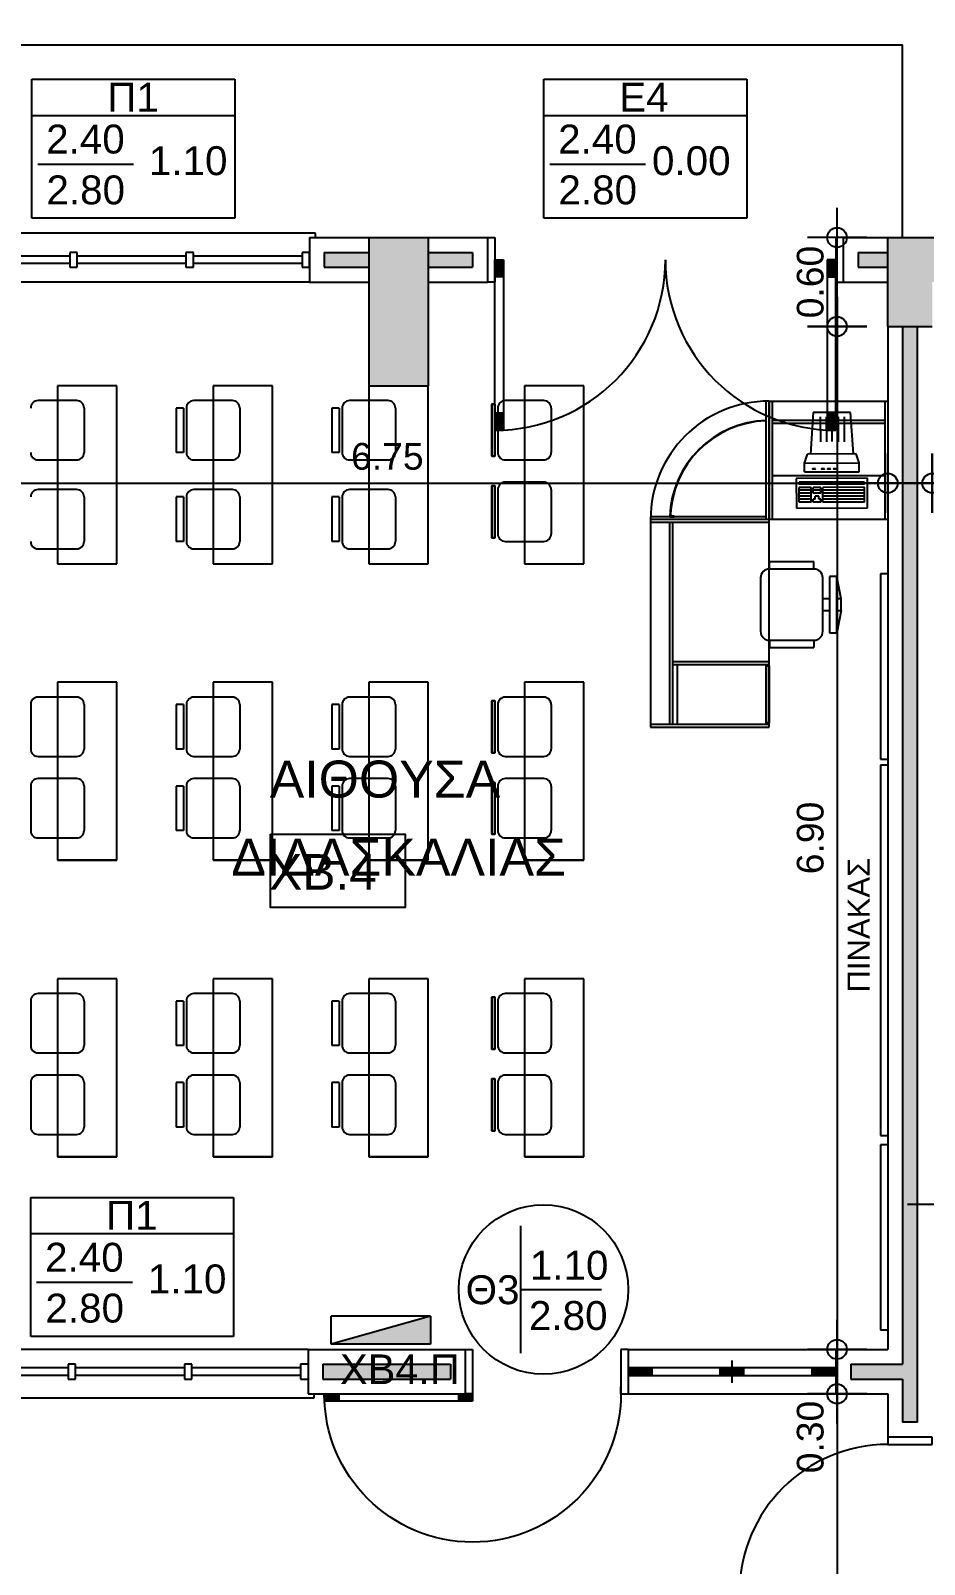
# Model space of a CAD drawing. Header units: metres. Extents: x -11 to 85, y -301 to 135.
# Drawn here: x 37.79 to 43.82, y -37.44 to -27.1 of the extents above; entities that cross this region are included whole.
import ezdxf

# ---------------------------------------------------------------- set-up
doc = ezdxf.new("R2010")
doc.units = ezdxf.units.M
doc.header["$LTSCALE"] = 0.036
doc.header["$PDMODE"] = 2
for name, color, linetype in [('arxitek borofos', 252, 'Continuous'), ('DIMBLK', 252, 'Continuous'), ('electext', 20, 'Continuous'), ('Epipla', 252, 'Continuous'), ('HLEK-SYMBOL', 3, 'Continuous'), ('HLEK_FL001_SYMBOLS', 230, 'Continuous'), ('Parathira', 252, 'Continuous')]:
    doc.layers.add(name, color=color, linetype=linetype)
doc.styles.add('COMU-N', font='arial.ttf')
doc.styles.get("Standard").update_dxf_attribs({"font": 'arial.ttf'})
doc.styles.add('W4MS2', font='W4MS2.shx')
doc.dimstyles.new('CADWDOT', dxfattribs={"dimscale": 0.1, "dimtxt": 1.8, "dimasz": 0.08, "dimexe": 2, "dimexo": 0, "dimgap": 0.09, "dimtad": 0, "dimrnd": 0.001, "dimzin": 0, "dimdsep": 46, "dimtxsty": 'Standard', "dimblk1": 'ARTDIM', "dimblk2": 'ARTDIM', "dimsah": 1, "dimcen": 0.09, "dimdle": 0.05, "dimse1": 1, "dimse2": 1, "dimadec": 0, "dimazin": 0, "dimtfac": 1, "dimtmove": 0, "dimatfit": 3, "dimldrblk": 'ARTDIM', "dimfxl": 2, "dimtvp": 0.9999, "dimtolj": 1, "dimtzin": 0, "dimarcsym": 0})

# ---------------------------------------------------------------- blocks, each defined once
blk = doc.blocks.new('A$C52D13D70')
at = {"layer": 'Parathira'}
for p, q in [((-0.33, 0.04), (-0.33, -2.44)), ((-0.3, 0.04), (-0.33, 0.04)), ((-0.1, 0), (-0.2, 0)), ((-0.2, 0), (-0.2, -0.05)), ((-0.1, -0.05), (-0.1, 0)), ((0, 0), (0, -2.4)), ((-0.2, -0.05), (-0.1, -0.05)), ((-0.175, -0.05), (-0.175, -0.783)), ((-0.125, -0.05), (-0.125, -0.783)), ((-0.1, -0.783), (-0.2, -0.783)), ((-0.2, -0.783), (-0.2, -0.833)), ((-0.1, -0.833), (-0.1, -0.783)), ((-0.2, -0.833), (-0.1, -0.833)), ((-0.175, -0.833), (-0.175, -1.567)), ((-0.125, -0.833), (-0.125, -1.567)), ((-0.1, -1.567), (-0.2, -1.567)), ((-0.2, -1.567), (-0.2, -1.617)), ((-0.2, -1.617), (-0.1, -1.617)), ((-0.175, -1.617), (-0.175, -2.35)), ((-0.125, -1.617), (-0.125, -2.35)), ((-0.1, -1.617), (-0.1, -1.567)), ((-0.1, -2.35), (-0.2, -2.35)), ((-0.2, -2.35), (-0.2, -2.4)), ((-0.1, -2.4), (-0.1, -2.35)), ((-0.33, -2.44), (-0.3, -2.44)), ((-0.2, -2.4), (-0.1, -2.4))]:
    blk.add_line(p, q, dxfattribs=at)
blk = doc.blocks.new('A$C796D02E1')
at = {"layer": 'Parathira'}
for p, q in [((0.3, 0.95), (0.3, -0.05)), ((0.31, 0.85), (0.31, 0.95)), ((0.32, 0.85), (0.32, 0.95)), ((0.33, 0.85), (0.33, 0.95)), ((0.34, 0.85), (0.34, 0.949)), ((0.35, -0.05), (0.35, 0.949)), ((0.35, 0.85), (0.3, 0.85)), ((0, -0.05), (0, 0)), ((0.35, 0.05), (0.3, 0.05)), ((0.3, 0), (0.3, -0.05)), ((0.31, -0.05), (0.31, 0.05)), ((0.32, -0.05), (0.32, 0.05)), ((0.33, -0.05), (0.33, 0.05)), ((0.34, -0.05), (0.34, 0.05)), ((0.3, -0.05), (0, -0.05)), ((0.3, -0.05), (0.35, -0.05)), ((0, -1.05), (0, -1.1)), ((0.3, -1.05), (0, -1.05)), ((0.3, -1.05), (0.25, -1.05)), ((0.3, -1.1), (0.3, -1.05))]:
    blk.add_line(p, q, dxfattribs=at)
blk.add_arc((0.3, -0.05), 1, 270, 90, dxfattribs=at)
blk = doc.blocks.new('A$C1CE8635E')
for p, q in [((1.4, 0), (0, 0)), ((1.4, 0), (1.45, 0)), ((1.4, 0), (1.4, -0.3)), ((1.45, 0), (1.45, -0.3)), ((2.5, 0), (2.45, 0)), ((2.45, 0), (2.45, -0.3)), ((0.7, -0.225), (0.7, -0.075)), ((0, -0.125), (1.4, -0.125)), ((0.16, -0.135), (0, -0.135)), ((0.16, -0.145), (0, -0.145)), ((0.16, -0.155), (0, -0.155)), ((0.16, -0.165), (0, -0.165)), ((1.4, -0.175), (0, -0.175)), ((0.16, -0.175), (0.16, -0.125)), ((0.62, -0.175), (0.62, -0.125)), ((0.78, -0.135), (0.62, -0.135)), ((0.78, -0.145), (0.62, -0.145)), ((0.78, -0.155), (0.62, -0.155)), ((0.78, -0.165), (0.62, -0.165)), ((0.78, -0.175), (0.78, -0.125)), ((1.24, -0.175), (1.24, -0.125)), ((1.4, -0.135), (1.24, -0.135)), ((1.4, -0.145), (1.24, -0.145)), ((1.4, -0.155), (1.24, -0.155)), ((1.4, -0.165), (1.24, -0.165)), ((1.4, -0.3), (0, -0.3)), ((1.45, -0.3), (1.4, -0.3)), ((1.45, -0.3), (1.45, -0.25)), ((2.45, -0.3), (2.5, -0.3)), ((2.45, -0.3), (2.45, -0.35)), ((2.45, -0.31), (2.55, -0.31)), ((3.35, -0.35), (3.35, -0.3)), ((3.35, -0.31), (3.45, -0.31)), ((2.45, -0.32), (2.55, -0.32)), ((2.45, -0.33), (2.55, -0.33)), ((2.45, -0.34), (2.55, -0.34)), ((2.45, -0.35), (3.449, -0.35)), ((3.35, -0.32), (3.45, -0.32)), ((3.35, -0.33), (3.45, -0.33)), ((3.35, -0.34), (3.449, -0.34))]:
    blk.add_line(p, q)
blk.add_arc((2.45, -0.3), 1, 180, 360)
blk = doc.blocks.new('A$C14EC32DB')
for p, q in [((0, 2.4), (0, 0)), ((0.1, 2.4), (0.1, 2.35)), ((0.2, 2.35), (0.2, 2.4)), ((0.3, 2.44), (0.33, 2.44)), ((0.33, 2.44), (0.33, -0.04)), ((0.1, 2.35), (0.2, 2.35)), ((0.125, 2.35), (0.125, 1.617)), ((0.175, 2.35), (0.175, 1.617)), ((0.1, 1.617), (0.1, 1.567)), ((0.2, 1.617), (0.1, 1.617)), ((0.1, 1.567), (0.2, 1.567)), ((0.125, 1.567), (0.125, 0.833)), ((0.175, 1.567), (0.175, 0.833)), ((0.2, 1.567), (0.2, 1.617)), ((0.1, 0.833), (0.1, 0.783)), ((0.2, 0.833), (0.1, 0.833)), ((0.2, 0.783), (0.2, 0.833)), ((0.1, 0.783), (0.2, 0.783)), ((0.125, 0.783), (0.125, 0.05)), ((0.175, 0.783), (0.175, 0.05)), ((0.1, 0.05), (0.1, 0)), ((0.2, 0.05), (0.1, 0.05)), ((0.2, 0), (0.2, 0.05)), ((0.3, -0.04), (0.33, -0.04))]:
    blk.add_line(p, q)
blk = doc.blocks.new('ARTDIM')
at = {"layer": 'DIMBLK'}
for p, q in [((0, -24.9975), (0, 24.9975)), ((-24.9975, 0), (24.9975, 0))]:
    blk.add_line(p, q, dxfattribs=at)
blk.add_circle((0, 0), 8.25, dxfattribs=at)
blk = doc.blocks.new('*D872')
at = {"layer": 'arxitek borofos', "color": 0, "lineweight": -2}
blk.add_line((36.832, -30.15), (43.566, -30.15), dxfattribs=at)
at = {"layer": 'Defpoints', "color": 0, "transparency": 16777216}
for p in [(36.824, -29.493), (43.574, -29.493), (43.574, -30.15)]:
    blk.add_point(p, dxfattribs=at)
at = {"layer": 'arxitek borofos', "color": 0, "lineweight": -2, "xscale": 0.008, "yscale": 0.008, "zscale": 0.008, "rotation": 180}
blk.add_blockref('ARTDIM', (36.824, -30.15), dxfattribs=at)
at = {"layer": 'arxitek borofos', "color": 0, "lineweight": -2, "xscale": 0.008, "yscale": 0.008, "zscale": 0.008}
blk.add_blockref('ARTDIM', (43.574, -30.15), dxfattribs=at)
at = {"layer": 'arxitek borofos', "color": 0, "insert": (40.199, -29.97), "char_height": 0.18, "attachment_point": 5}
blk.add_mtext('\\A1;6.75', dxfattribs=at)
blk = doc.blocks.new('*D873')
at = {"layer": 'arxitek borofos', "color": 0, "lineweight": -2}
for p, q in [((43.582, -30.15), (43.866, -30.15)), ((43.874, -30.15), (44.448, -30.15))]:
    blk.add_line(p, q, dxfattribs=at)
at = {"layer": 'Defpoints', "color": 0, "transparency": 16777216}
for p in [(43.574, -29.093), (43.874, -29.093), (43.874, -30.15)]:
    blk.add_point(p, dxfattribs=at)
at = {"layer": 'arxitek borofos', "color": 0, "lineweight": -2, "xscale": 0.008, "yscale": 0.008, "zscale": 0.008, "rotation": 180}
blk.add_blockref('ARTDIM', (43.574, -30.15), dxfattribs=at)
at = {"layer": 'arxitek borofos', "color": 0, "lineweight": -2, "xscale": 0.008, "yscale": 0.008, "zscale": 0.008}
blk.add_blockref('ARTDIM', (43.874, -30.15), dxfattribs=at)
at = {"layer": 'arxitek borofos', "color": 0, "insert": (44.165, -29.97), "char_height": 0.18, "attachment_point": 5}
blk.add_mtext('\\A1;0.30', dxfattribs=at)
blk = doc.blocks.new('*D874')
at = {"layer": 'arxitek borofos', "color": 0, "lineweight": -2}
blk.add_line((43.882, -30.15), (47.466, -30.15), dxfattribs=at)
at = {"layer": 'Defpoints', "color": 0, "transparency": 16777216}
for p in [(43.874, -29.093), (47.474, -29.243), (47.474, -30.15)]:
    blk.add_point(p, dxfattribs=at)
at = {"layer": 'arxitek borofos', "color": 0, "lineweight": -2, "xscale": 0.008, "yscale": 0.008, "zscale": 0.008, "rotation": 180}
blk.add_blockref('ARTDIM', (43.874, -30.15), dxfattribs=at)
at = {"layer": 'arxitek borofos', "color": 0, "lineweight": -2, "xscale": 0.008, "yscale": 0.008, "zscale": 0.008}
blk.add_blockref('ARTDIM', (47.474, -30.15), dxfattribs=at)
at = {"layer": 'arxitek borofos', "color": 0, "insert": (45.674, -29.97), "char_height": 0.18, "attachment_point": 5}
blk.add_mtext('\\A1;3.60', dxfattribs=at)
blk = doc.blocks.new('*D901')
at = {"layer": 'arxitek borofos', "color": 0, "lineweight": -2}
blk.add_line((43.232, -29.085), (43.232, -28.501), dxfattribs=at)
at = {"layer": 'Defpoints', "color": 0, "transparency": 16777216}
for p in [(43.232, -28.493), (43.574, -28.493), (43.574, -29.093)]:
    blk.add_point(p, dxfattribs=at)
at = {"layer": 'arxitek borofos', "color": 0, "lineweight": -2, "xscale": 0.008, "yscale": 0.008, "zscale": 0.008}
for p, rotation in [((43.232, -28.493), 90), ((43.232, -29.093), 270)]:
    blk.add_blockref('ARTDIM', p, dxfattribs=dict(at, rotation=rotation))
at = {"layer": 'arxitek borofos', "color": 0, "insert": (43.052, -28.793), "char_height": 0.18, "attachment_point": 5, "rotation": 90}
blk.add_mtext('\\A1;0.60', dxfattribs=at)
blk = doc.blocks.new('*D902')
at = {"layer": 'arxitek borofos', "color": 0, "lineweight": -2}
blk.add_line((43.232, -29.101), (43.232, -35.985), dxfattribs=at)
at = {"layer": 'Defpoints', "color": 0, "transparency": 16777216}
for p in [(43.574, -29.093), (43.232, -35.993), (43.574, -35.993)]:
    blk.add_point(p, dxfattribs=at)
at = {"layer": 'arxitek borofos', "color": 0, "lineweight": -2, "xscale": 0.008, "yscale": 0.008, "zscale": 0.008}
for p, rotation in [((43.232, -29.093), 90), ((43.232, -35.993), 270)]:
    blk.add_blockref('ARTDIM', p, dxfattribs=dict(at, rotation=rotation))
at = {"layer": 'arxitek borofos', "color": 0, "insert": (43.052, -32.543), "char_height": 0.18, "attachment_point": 5, "rotation": 90}
blk.add_mtext('\\A1;6.90', dxfattribs=at)
blk = doc.blocks.new('*D903')
at = {"layer": 'arxitek borofos', "color": 0, "lineweight": -2}
for p, q in [((43.232, -36.001), (43.232, -36.285)), ((43.232, -36.293), (43.232, -36.868))]:
    blk.add_line(p, q, dxfattribs=at)
at = {"layer": 'Defpoints', "color": 0, "transparency": 16777216}
for p in [(43.574, -35.993), (43.232, -36.293), (43.574, -36.293)]:
    blk.add_point(p, dxfattribs=at)
at = {"layer": 'arxitek borofos', "color": 0, "lineweight": -2, "xscale": 0.008, "yscale": 0.008, "zscale": 0.008}
for p, rotation in [((43.232, -35.993), 90), ((43.232, -36.293), 270)]:
    blk.add_blockref('ARTDIM', p, dxfattribs=dict(at, rotation=rotation))
at = {"layer": 'arxitek borofos', "color": 0, "insert": (43.052, -36.584), "char_height": 0.18, "attachment_point": 5, "rotation": 90}
blk.add_mtext('\\A1;0.30', dxfattribs=at)
blk = doc.blocks.new('*D904')
at = {"layer": 'arxitek borofos', "color": 0, "lineweight": -2}
blk.add_line((43.232, -36.301), (43.232, -39.435), dxfattribs=at)
at = {"layer": 'Defpoints', "color": 0, "transparency": 16777216}
for p in [(43.574, -36.293), (43.232, -39.443), (43.574, -39.443)]:
    blk.add_point(p, dxfattribs=at)
at = {"layer": 'arxitek borofos', "color": 0, "lineweight": -2, "xscale": 0.008, "yscale": 0.008, "zscale": 0.008}
for p, rotation in [((43.232, -36.293), 90), ((43.232, -39.443), 270)]:
    blk.add_blockref('ARTDIM', p, dxfattribs=dict(at, rotation=rotation))
at = {"layer": 'arxitek borofos', "color": 0, "insert": (43.052, -37.868), "char_height": 0.18, "attachment_point": 5, "rotation": 90}
blk.add_mtext('\\A1;3.15', dxfattribs=at)
blk = doc.blocks.new('A$C46B55638')
at = {"layer": 'Epipla'}
for p in [(22.1, 1.3), (28.9, 0)]:
    blk.add_line(p, (28.9, 1.3), dxfattribs=at)
blk = doc.blocks.new('A$C75A87503')
at = {"layer": 'Parathira'}
for p, q in [((-2.4, 0), (-2.35, 0)), ((-2.35, 0), (-2.35, -0.3)), ((0, 0), (-0.05, 0)), ((-0.05, 0), (-0.05, -0.3)), ((-2.35, -0.15), (-2.292, -0.15)), ((-2.35, -1.3), (-2.35, -0.15)), ((-2.339, -0.15), (-2.339, -0.265)), ((-2.327, -0.15), (-2.327, -0.265)), ((-2.316, -0.15), (-2.316, -0.265)), ((-2.304, -0.15), (-2.304, -0.265)), ((-2.292, -0.15), (-2.292, -1.299)), ((-0.108, -0.15), (-0.108, -1.299)), ((-0.05, -0.15), (-0.108, -0.15)), ((-0.096, -0.15), (-0.096, -0.265)), ((-0.085, -0.15), (-0.085, -0.265)), ((-0.073, -0.15), (-0.073, -0.265)), ((-0.061, -0.15), (-0.061, -0.265)), ((-0.05, -1.3), (-0.05, -0.15)), ((-2.35, -0.3), (-2.4, -0.3)), ((-2.292, -0.265), (-2.35, -0.265)), ((-0.108, -0.265), (-0.05, -0.265)), ((-0.05, -0.3), (0, -0.3)), ((-2.292, -1.185), (-2.35, -1.185)), ((-2.339, -1.185), (-2.339, -1.3)), ((-2.327, -1.185), (-2.327, -1.3)), ((-2.316, -1.185), (-2.316, -1.299)), ((-2.304, -1.185), (-2.304, -1.299)), ((-0.108, -1.185), (-0.05, -1.185)), ((-0.096, -1.185), (-0.096, -1.299)), ((-0.085, -1.185), (-0.085, -1.299)), ((-0.073, -1.185), (-0.073, -1.3)), ((-0.061, -1.185), (-0.061, -1.3))]:
    blk.add_line(p, q, dxfattribs=at)
for centre, start, end in [((-2.35, -0.15), 270, 0), ((-0.05, -0.15), 180, 270)]:
    blk.add_arc(centre, 1.15, start, end, dxfattribs=at)
blk = doc.blocks.new('*D972')
at = {"layer": 'arxitek borofos', "color": 0, "lineweight": -2}
blk.add_line((44.423, -28.485), (44.423, -27.001), dxfattribs=at)
at = {"layer": 'Defpoints', "color": 0, "transparency": 16777216}
for p in [(36.674, -26.993), (44.423, -26.993), (36.674, -28.493)]:
    blk.add_point(p, dxfattribs=at)
at = {"layer": 'arxitek borofos', "color": 0, "lineweight": -2, "xscale": 0.008, "yscale": 0.008, "zscale": 0.008}
for p, rotation in [((44.423, -26.993), 90), ((44.423, -28.493), 270)]:
    blk.add_blockref('ARTDIM', p, dxfattribs=dict(at, rotation=rotation))
at = {"layer": 'arxitek borofos', "color": 0, "insert": (44.243, -27.743), "char_height": 0.18, "attachment_point": 5, "rotation": 90}
blk.add_mtext('\\A1;1.50', dxfattribs=at)
blk = doc.blocks.new('gJ6_a28')
at = {"layer": 'HLEK-SYMBOL', "color": 0, "linetype": 'Continuous'}
for p, q in [((-0.67, 0), (-0.67, 0.19)), ((-0.67, 0.19), (0, 0.19)), ((-0.67, 0), (0, 0.19)), ((0, 0.19), (0, 0)), ((-0.67, 0), (0, 0))]:
    blk.add_line(p, q, dxfattribs=at)
at = {"layer": 'HLEK-SYMBOL', "color": 0}
blk.add_solid([(-0.67, 0.19), (0, 0.19), (-0.67, 0)], dxfattribs=at)
at = {"layer": 'HLEK-SYMBOL', "color": 0, "style": 'W4MS2', "flags": 8}
blk.add_attdef('NODE_NUMBER', (0.018, 0.091), '', height=0.1, dxfattribs=at)
blk.add_attdef('NODE_NUMBER', (0.018, 0.091), '', height=0.1, dxfattribs=at)

msp = doc.modelspace()

# ---------------------------------------------------------------- hatches: boundary and pattern name
at = {"layer": 'arxitek borofos'}
for points in [[(40.474, -28.493), (40.074, -28.493), (40.074, -29.493), (40.474, -29.493)], [(43.574, -28.493), (43.574, -29.093), (43.874, -29.093), (43.874, -28.793), (47.474, -28.793), (47.474, -29.093), (47.774, -29.093), (47.774, -28.493)], [(40.074, -28.593), (39.774, -28.593), (39.774, -28.693), (40.074, -28.693)], [(40.774, -28.593), (40.474, -28.593), (40.474, -28.693), (40.774, -28.693)], [(43.574, -28.593), (43.374, -28.593), (43.374, -28.693), (43.574, -28.693)], [(43.774, -29.093), (43.674, -29.093), (43.674, -36.093), (43.324, -36.093), (43.324, -36.193), (43.674, -36.193), (43.674, -36.484), (43.774, -36.484)], [(40.624, -36.093), (39.764, -36.093), (39.764, -36.193), (40.624, -36.193)]]:
    msp.add_hatch(color=256, dxfattribs=at).paths.add_polyline_path(points)

# ---------------------------------------------------------------- linework, layer by layer
for p, q in [((37.802, -28.363), (37.802, -27.425)), ((37.802, -27.425), (39.17, -27.425)), ((39.17, -27.425), (39.17, -28.363)), ((41.255, -28.363), (41.255, -27.425)), ((41.255, -27.425), (42.623, -27.425)), ((42.623, -27.425), (42.623, -28.363)), ((39.17, -27.671), (37.802, -27.671)), ((42.623, -27.671), (41.255, -27.671)), ((37.841, -27.997), (38.487, -27.997)), ((41.294, -27.997), (41.94, -27.997)), ((39.17, -28.363), (37.802, -28.363)), ((42.623, -28.363), (41.255, -28.363)), ((39.674, -28.493), (39.674, -28.793)), ((39.674, -28.493), (40.074, -28.493)), ((40.074, -28.493), (40.474, -28.493)), ((40.074, -28.493), (40.074, -29.493)), ((40.474, -28.493), (40.474, -29.493)), ((40.474, -28.493), (40.874, -28.493)), ((40.874, -28.493), (40.874, -28.793)), ((43.274, -28.493), (43.274, -28.793)), ((43.274, -28.493), (43.574, -28.493)), ((43.574, -28.493), (47.774, -28.493)), ((43.574, -29.093), (43.574, -28.493)), ((39.774, -28.593), (40.074, -28.593)), ((39.774, -28.593), (39.774, -28.693)), ((40.474, -28.593), (40.774, -28.593)), ((40.774, -28.593), (40.774, -28.693)), ((43.374, -28.593), (43.574, -28.593)), ((43.374, -28.593), (43.374, -28.693)), ((39.774, -28.693), (40.074, -28.693)), ((40.474, -28.693), (40.774, -28.693)), ((43.374, -28.693), (43.574, -28.693)), ((39.674, -28.793), (40.074, -28.793)), ((40.474, -28.793), (40.874, -28.793)), ((43.274, -28.793), (43.574, -28.793)), ((43.574, -29.093), (43.874, -29.093)), ((43.574, -29.093), (43.574, -35.993)), ((43.674, -29.093), (43.674, -36.093)), ((43.774, -36.484), (43.774, -29.093)), ((38.374, -29.493), (37.974, -29.493)), ((37.974, -29.493), (37.974, -30.693)), ((38.374, -30.693), (38.374, -29.493)), ((39.424, -29.493), (39.024, -29.493)), ((39.024, -29.493), (39.024, -30.693)), ((39.424, -30.693), (39.424, -29.493)), ((40.074, -29.493), (40.474, -29.493)), ((40.074, -29.493), (40.074, -30.693)), ((40.474, -30.693), (40.474, -29.493)), ((41.524, -29.493), (41.124, -29.493)), ((41.124, -29.493), (41.124, -30.693)), ((41.524, -30.693), (41.524, -29.493)), ((38.104, -29.593), (37.844, -29.593)), ((38.154, -29.643), (38.154, -29.943)), ((38.774, -29.643), (38.774, -29.943)), ((38.824, -29.643), (38.774, -29.643)), ((38.824, -29.643), (38.824, -29.943)), ((38.844, -29.643), (38.844, -29.943)), ((39.154, -29.593), (38.894, -29.593)), ((39.204, -29.643), (39.204, -29.943)), ((39.824, -29.643), (39.824, -29.943)), ((39.874, -29.643), (39.824, -29.643)), ((39.874, -29.643), (39.874, -29.943)), ((39.894, -29.643), (39.894, -29.943)), ((40.204, -29.593), (39.944, -29.593)), ((40.254, -29.643), (40.254, -29.943)), ((40.924, -29.643), (40.924, -29.943)), ((40.944, -29.643), (40.944, -29.943)), ((41.254, -29.593), (40.994, -29.593)), ((41.304, -29.643), (41.304, -29.943)), ((42.754, -30.396), (42.754, -29.596)), ((42.774, -29.596), (42.774, -30.396)), ((42.774, -29.596), (43.574, -29.596)), ((42.774, -30.396), (42.774, -29.596)), ((42.794, -29.596), (42.794, -30.396)), ((43.072, -29.674), (43.052, -29.954)), ((43.322, -29.673), (43.072, -29.674)), ((43.342, -29.953), (43.322, -29.673)), ((43.554, -29.596), (43.554, -30.396)), ((43.574, -29.596), (43.574, -30.396)), ((42.794, -29.725), (43.554, -29.725)), ((42.794, -29.746), (43.554, -29.746)), ((37.844, -29.993), (38.104, -29.993)), ((38.824, -29.943), (38.774, -29.943)), ((38.894, -29.993), (39.154, -29.993)), ((39.874, -29.943), (39.824, -29.943)), ((39.944, -29.993), (40.204, -29.993)), ((40.994, -29.993), (41.254, -29.993)), ((43.012, -30.014), (43.032, -29.954)), ((43.362, -29.953), (43.032, -29.954)), ((43.382, -30.013), (43.362, -29.953)), ((43.554, -30.101), (42.794, -30.101)), ((43.012, -30.014), (43.382, -30.013)), ((43.012, -30.074), (43.012, -30.014)), ((43.012, -30.074), (43.382, -30.073)), ((43.382, -30.073), (43.382, -30.013)), ((38.104, -30.193), (37.844, -30.193)), ((39.154, -30.193), (38.894, -30.193)), ((40.204, -30.193), (39.944, -30.193)), ((40.924, -30.193), (40.924, -30.493)), ((40.944, -30.193), (40.944, -30.493)), ((41.254, -30.143), (40.994, -30.143)), ((41.304, -30.193), (41.304, -30.493)), ((43.437, -30.117), (42.957, -30.118)), ((42.957, -30.118), (42.958, -30.318)), ((43.417, -30.142, 0), (42.977, -30.143, 0)), ((42.977, -30.158, 0), (42.977, -30.143, 0)), ((43.417, -30.157, 0), (42.977, -30.158, 0)), ((42.977, -30.278, 0), (42.977, -30.178, 0)), ((43.057, -30.178, 0), (42.977, -30.178, 0)), ((43.057, -30.198, 0), (42.977, -30.198, 0)), ((43.057, -30.278, 0), (43.057, -30.178, 0)), ((43.072, -30.218, 0), (43.072, -30.178, 0)), ((43.122, -30.178, 0), (43.072, -30.178, 0)), ((43.122, -30.198, 0), (43.072, -30.198, 0)), ((43.122, -30.218, 0), (43.122, -30.178, 0)), ((43.417, -30.177, 0), (43.137, -30.178, 0)), ((43.137, -30.278, 0), (43.137, -30.178, 0)), ((43.417, -30.197, 0), (43.137, -30.198, 0)), ((43.417, -30.157, 0), (43.417, -30.142, 0)), ((43.417, -30.277, 0), (43.417, -30.177, 0)), ((43.438, -30.317), (43.437, -30.117)), ((38.154, -30.243), (38.154, -30.543)), ((38.774, -30.243), (38.774, -30.543)), ((38.824, -30.243), (38.774, -30.243)), ((38.824, -30.243), (38.824, -30.543)), ((38.844, -30.243), (38.844, -30.543)), ((39.204, -30.243), (39.204, -30.543)), ((39.824, -30.243), (39.824, -30.543)), ((39.874, -30.243), (39.824, -30.243)), ((39.874, -30.243), (39.874, -30.543)), ((39.894, -30.243), (39.894, -30.543)), ((40.254, -30.243), (40.254, -30.543)), ((43.057, -30.218, 0), (42.977, -30.218, 0)), ((43.057, -30.238, 0), (42.977, -30.238, 0)), ((43.057, -30.258, 0), (42.977, -30.258, 0)), ((43.057, -30.278, 0), (42.977, -30.278, 0)), ((43.122, -30.218, 0), (43.072, -30.218, 0)), ((43.085, -30.258, 0), (43.072, -30.258, 0)), ((43.072, -30.278, 0), (43.072, -30.258, 0)), ((43.122, -30.278, 0), (43.072, -30.278, 0)), ((43.085, -30.258, 0), (43.085, -30.238, 0)), ((43.11, -30.238, 0), (43.085, -30.238, 0)), ((43.11, -30.258, 0), (43.11, -30.238, 0)), ((43.122, -30.258, 0), (43.11, -30.258, 0)), ((43.122, -30.278, 0), (43.122, -30.258, 0)), ((43.417, -30.217, 0), (43.137, -30.218, 0)), ((43.417, -30.237, 0), (43.137, -30.238, 0)), ((43.417, -30.257, 0), (43.137, -30.258, 0)), ((43.417, -30.277, 0), (43.137, -30.278, 0)), ((42.754, -30.376), (41.974, -30.376)), ((42.774, -30.396), (41.974, -30.396)), ((42.774, -30.396), (41.974, -30.396)), ((41.974, -30.396), (41.974, -31.796)), ((42.104, -30.376), (42.134, -30.376)), ((42.134, -30.373), (42.107, -30.373)), ((42.134, -30.376), (42.134, -30.373)), ((43.574, -30.396), (42.774, -30.396)), ((42.774, -31.796), (42.774, -30.396)), ((42.958, -30.318), (43.438, -30.317)), ((42.774, -30.416), (41.974, -30.416)), ((42.102, -30.416), (42.102, -31.776)), ((42.123, -30.416), (42.123, -31.776)), ((37.844, -30.593), (38.104, -30.593)), ((38.824, -30.543), (38.774, -30.543)), ((38.894, -30.593), (39.154, -30.593)), ((39.874, -30.543), (39.824, -30.543)), ((39.944, -30.593), (40.204, -30.593)), ((40.994, -30.543), (41.254, -30.543)), ((37.974, -30.693), (38.374, -30.693)), ((39.024, -30.693), (39.424, -30.693)), ((40.074, -30.693), (40.474, -30.693)), ((41.124, -30.693), (41.524, -30.693)), ((42.776, -30.729), (42.776, -30.679)), ((42.776, -30.679), (43.076, -30.679)), ((43.076, -30.729), (43.076, -30.679)), ((42.716, -30.789), (42.716, -31.149)), ((43.076, -30.729), (42.776, -30.729)), ((43.136, -31.149), (43.136, -30.789)), ((43.18, -30.779), (43.18, -31.159)), ((43.23, -30.779), (43.18, -30.779)), ((43.26, -30.929), (43.23, -30.779)), ((43.23, -31.159), (43.23, -30.779)), ((43.574, -30.761), (43.524, -30.761)), ((43.524, -30.761), (43.524, -32.011)), ((43.18, -30.929), (43.136, -30.929)), ((43.26, -30.929), (43.23, -30.929)), ((43.26, -31.009), (43.26, -30.929)), ((43.136, -31.009), (43.18, -31.009)), ((43.23, -31.009), (43.26, -31.009)), ((43.26, -31.009), (43.23, -31.159)), ((42.776, -31.209), (42.776, -31.259)), ((42.776, -31.209), (43.076, -31.209)), ((43.076, -31.209), (43.076, -31.259)), ((43.18, -31.159), (43.23, -31.159)), ((42.776, -31.259), (43.076, -31.259)), ((42.774, -31.356), (42.123, -31.356)), ((42.774, -31.376), (42.123, -31.376)), ((42.153, -31.376), (42.153, -31.776)), ((42.754, -31.376), (42.754, -31.776)), ((42.754, -31.767), (42.754, -31.382)), ((42.754, -31.382), (42.774, -31.382)), ((42.774, -31.376), (42.774, -31.356)), ((42.774, -31.382), (42.774, -31.767)), ((38.374, -31.493), (37.974, -31.493)), ((37.974, -31.493), (37.974, -32.693)), ((38.374, -32.693), (38.374, -31.493)), ((39.424, -31.493), (39.024, -31.493)), ((39.024, -31.493), (39.024, -32.693)), ((39.424, -32.693), (39.424, -31.493)), ((40.474, -31.493), (40.074, -31.493)), ((40.074, -31.493), (40.074, -32.693)), ((40.474, -32.693), (40.474, -31.493)), ((41.524, -31.493), (41.124, -31.493)), ((41.124, -31.493), (41.124, -32.693)), ((41.524, -32.693), (41.524, -31.493)), ((37.794, -31.643), (37.794, -31.943)), ((38.104, -31.593), (37.844, -31.593)), ((38.154, -31.643), (38.154, -31.943)), ((38.774, -31.643), (38.774, -31.943)), ((38.824, -31.643), (38.774, -31.643)), ((38.824, -31.643), (38.824, -31.943)), ((38.844, -31.643), (38.844, -31.943)), ((39.154, -31.593), (38.894, -31.593)), ((39.204, -31.643), (39.204, -31.943)), ((39.824, -31.643), (39.824, -31.943)), ((39.874, -31.643), (39.824, -31.643)), ((39.874, -31.643), (39.874, -31.943)), ((39.894, -31.643), (39.894, -31.943)), ((40.204, -31.593), (39.944, -31.593)), ((40.254, -31.643), (40.254, -31.943)), ((40.924, -31.643), (40.924, -31.943)), ((40.944, -31.643), (40.944, -31.943)), ((41.254, -31.593), (40.994, -31.593)), ((41.304, -31.643), (41.304, -31.943)), ((41.974, -31.776), (42.774, -31.776)), ((41.974, -31.796), (42.774, -31.796)), ((42.774, -31.767), (42.754, -31.767)), ((38.824, -31.943), (38.774, -31.943)), ((39.874, -31.943), (39.824, -31.943)), ((37.844, -31.993), (38.104, -31.993)), ((38.894, -31.993), (39.154, -31.993)), ((39.944, -31.993), (40.204, -31.993)), ((40.994, -31.993), (41.254, -31.993)), ((43.524, -32.011), (43.574, -32.011)), ((43.574, -32.051), (43.524, -32.051)), ((43.524, -32.051), (43.524, -34.551)), ((38.104, -32.143), (37.844, -32.143)), ((39.154, -32.143), (38.894, -32.143)), ((40.204, -32.143), (39.944, -32.143)), ((41.254, -32.143), (40.994, -32.143)), ((37.794, -32.193), (37.794, -32.493)), ((38.154, -32.193), (38.154, -32.493)), ((38.774, -32.193), (38.774, -32.493)), ((38.824, -32.193), (38.774, -32.193)), ((38.824, -32.193), (38.824, -32.493)), ((38.844, -32.193), (38.844, -32.493)), ((39.204, -32.193), (39.204, -32.493)), ((39.824, -32.193), (39.824, -32.493)), ((39.874, -32.193), (39.824, -32.193)), ((39.874, -32.193), (39.874, -32.493)), ((39.894, -32.193), (39.894, -32.493)), ((40.254, -32.193), (40.254, -32.493)), ((40.924, -32.193), (40.924, -32.493)), ((40.944, -32.193), (40.944, -32.493)), ((41.304, -32.193), (41.304, -32.493)), ((37.844, -32.543), (38.104, -32.543)), ((38.824, -32.493), (38.774, -32.493)), ((38.894, -32.543), (39.154, -32.543)), ((39.874, -32.493), (39.824, -32.493)), ((39.944, -32.543), (40.204, -32.543)), ((40.994, -32.543), (41.254, -32.543)), ((38.374, -32.693), (37.974, -32.693)), ((37.974, -32.693), (38.374, -32.693)), ((39.424, -32.693), (39.024, -32.693)), ((39.024, -32.693), (39.424, -32.693)), ((40.474, -32.693), (40.074, -32.693)), ((40.074, -32.693), (40.474, -32.693)), ((41.524, -32.693), (41.124, -32.693)), ((41.124, -32.693), (41.524, -32.693)), ((38.374, -33.493), (37.974, -33.493)), ((37.974, -33.493), (37.974, -34.693)), ((38.374, -34.693), (38.374, -33.493)), ((39.424, -33.493), (39.024, -33.493)), ((39.024, -33.493), (39.024, -34.693)), ((39.424, -34.693), (39.424, -33.493)), ((40.474, -33.493), (40.074, -33.493)), ((40.074, -33.493), (40.074, -34.693)), ((40.474, -34.693), (40.474, -33.493)), ((41.524, -33.493), (41.124, -33.493)), ((41.124, -33.493), (41.124, -34.693)), ((41.524, -34.693), (41.524, -33.493)), ((38.104, -33.593), (37.844, -33.593)), ((39.154, -33.593), (38.894, -33.593)), ((40.204, -33.593), (39.944, -33.593)), ((41.254, -33.593), (40.994, -33.593)), ((37.794, -33.643), (37.794, -33.943)), ((38.154, -33.643), (38.154, -33.943)), ((38.774, -33.643), (38.774, -33.943)), ((38.824, -33.643), (38.774, -33.643)), ((38.824, -33.643), (38.824, -33.943)), ((38.844, -33.643), (38.844, -33.943)), ((39.204, -33.643), (39.204, -33.943)), ((39.824, -33.643), (39.824, -33.943)), ((39.874, -33.643), (39.824, -33.643)), ((39.874, -33.643), (39.874, -33.943)), ((39.894, -33.643), (39.894, -33.943)), ((40.254, -33.643), (40.254, -33.943)), ((40.924, -33.643), (40.924, -33.943)), ((40.944, -33.643), (40.944, -33.943)), ((41.304, -33.643), (41.304, -33.943)), ((37.844, -33.993), (38.104, -33.993)), ((38.824, -33.943), (38.774, -33.943)), ((38.894, -33.993), (39.154, -33.993)), ((39.874, -33.943), (39.824, -33.943)), ((39.944, -33.993), (40.204, -33.993)), ((40.994, -33.993), (41.254, -33.993)), ((37.794, -34.193), (37.794, -34.493)), ((38.104, -34.143), (37.844, -34.143)), ((38.154, -34.193), (38.154, -34.493)), ((38.774, -34.193), (38.774, -34.493)), ((38.824, -34.193), (38.774, -34.193)), ((38.824, -34.193), (38.824, -34.493)), ((38.844, -34.193), (38.844, -34.493)), ((39.154, -34.143), (38.894, -34.143)), ((39.204, -34.193), (39.204, -34.493)), ((39.824, -34.193), (39.824, -34.493)), ((39.874, -34.193), (39.824, -34.193)), ((39.874, -34.193), (39.874, -34.493)), ((39.894, -34.193), (39.894, -34.493)), ((40.204, -34.143), (39.944, -34.143)), ((40.254, -34.193), (40.254, -34.493)), ((40.924, -34.193), (40.924, -34.493)), ((40.944, -34.193), (40.944, -34.493)), ((41.254, -34.143), (40.994, -34.143)), ((41.304, -34.193), (41.304, -34.493)), ((37.844, -34.543), (38.104, -34.543)), ((38.824, -34.493), (38.774, -34.493)), ((38.894, -34.543), (39.154, -34.543)), ((39.874, -34.493), (39.824, -34.493)), ((39.944, -34.543), (40.204, -34.543)), ((40.994, -34.543), (41.254, -34.543)), ((43.524, -34.551), (43.574, -34.551)), ((43.574, -34.612, 0.7), (43.524, -34.612, 0.7)), ((43.524, -34.612, 0.7), (43.524, -35.862, 0.7)), ((38.374, -34.693), (37.974, -34.693)), ((37.974, -34.693), (38.374, -34.693)), ((39.424, -34.693), (39.024, -34.693)), ((39.024, -34.693), (39.424, -34.693)), ((40.474, -34.693), (40.074, -34.693)), ((40.074, -34.693), (40.474, -34.693)), ((41.524, -34.693), (41.124, -34.693)), ((41.124, -34.693), (41.524, -34.693)), ((37.795, -35.905), (37.795, -34.968)), ((37.795, -34.968), (39.162, -34.968)), ((39.162, -34.968), (39.162, -35.905)), ((43.706, -35.013), (44.284, -35.013)), ((41.098, -35.16), (41.098, -36.018)), ((39.162, -35.214), (37.795, -35.214)), ((37.834, -35.539), (38.48, -35.539)), ((41.098, -35.589), (41.644, -35.589)), ((43.524, -35.862, 0.7), (43.574, -35.862, 0.7)), ((39.162, -35.905), (37.795, -35.905)), ((39.664, -35.993), (39.664, -36.293)), ((39.664, -35.993), (40.724, -35.993)), ((40.724, -35.993), (40.724, -36.293)), ((43.224, -35.993), (43.224, -36.293)), ((43.224, -35.993), (43.574, -35.993)), ((39.764, -36.093), (40.624, -36.093)), ((39.764, -36.093), (39.764, -36.193)), ((40.624, -36.093), (40.624, -36.193)), ((43.324, -36.093), (43.674, -36.093)), ((43.324, -36.093), (43.324, -36.193)), ((39.764, -36.193), (40.624, -36.193)), ((43.324, -36.193), (43.674, -36.193)), ((43.674, -36.193), (43.674, -36.484)), ((39.664, -36.293), (40.724, -36.293)), ((43.224, -36.293), (43.574, -36.293)), ((43.574, -36.293), (43.574, -36.584)), ((43.774, -36.484), (43.674, -36.484)), ((43.874, -36.584), (43.574, -36.584))]:
    msp.add_line(p, q, dxfattribs=at)
at = {"layer": 'arxitek borofos', "extrusion": (-0.000254389, 0.17579, 0.984428)}
for p, q in [((43.119, -29.703, 0.295), (43.12, -29.87, 0.325)), ((43.159, -29.703, 0.295), (43.16, -29.87, 0.325)), ((43.196, -29.702, 0.295), (43.197, -29.869, 0.325)), ((43.239, -29.703, 0.295), (43.24, -29.87, 0.325)), ((43.279, -29.703, 0.295), (43.28, -29.87, 0.325))]:
    msp.add_line(p, q, dxfattribs=at)
at = {"layer": 'arxitek borofos'}
msp.add_circle((41.252, -35.589), 0.571, dxfattribs=at)
for centre, radius, start, end in [((37.844, -29.643), 0.05, 90, 180), ((38.104, -29.643), 0.05, 0, 90), ((38.894, -29.643), 0.05, 90, 180), ((39.154, -29.643), 0.05, 0, 90), ((39.944, -29.643), 0.05, 90, 180), ((40.204, -29.643), 0.05, 0, 90), ((40.994, -29.643), 0.05, 90, 180), ((41.254, -29.643), 0.05, 0, 90), ((42.774, -30.396), 0.8, 90, 180), ((42.774, -30.396), 0.67, 91.7106, 178.2894), ((42.774, -30.396), 0.667, 91.9761, 178.2894), ((37.844, -29.943), 0.05, 180, 270), ((38.104, -29.943), 0.05, 270, 0), ((38.894, -29.943), 0.05, 180, 270), ((39.154, -29.943), 0.05, 270, 0), ((39.944, -29.943), 0.05, 180, 270), ((40.204, -29.943), 0.05, 270, 0), ((40.994, -29.943), 0.05, 180, 270), ((41.254, -29.943), 0.05, 270, 0), ((37.844, -30.243), 0.05, 90, 180), ((38.104, -30.243), 0.05, 0, 90), ((38.894, -30.243), 0.05, 90, 180), ((39.154, -30.243), 0.05, 0, 90), ((39.944, -30.243), 0.05, 90, 180), ((40.204, -30.243), 0.05, 0, 90), ((40.994, -30.193), 0.05, 90, 180), ((41.254, -30.193), 0.05, 0, 90), ((40.994, -30.493), 0.05, 180, 270), ((41.254, -30.493), 0.05, 270, 0), ((37.844, -30.543), 0.05, 180, 270), ((38.104, -30.543), 0.05, 270, 0), ((38.894, -30.543), 0.05, 180, 270), ((39.154, -30.543), 0.05, 270, 0), ((39.944, -30.543), 0.05, 180, 270), ((40.204, -30.543), 0.05, 270, 0), ((42.776, -30.789), 0.06, 90, 180), ((43.076, -30.789), 0.06, 360, 90), ((42.776, -31.149), 0.06, 180, 270), ((43.076, -31.149), 0.06, 270, 0), ((37.844, -31.643), 0.05, 90, 180), ((38.104, -31.643), 0.05, 0, 90), ((38.894, -31.643), 0.05, 90, 180), ((39.154, -31.643), 0.05, 0, 90), ((39.944, -31.643), 0.05, 90, 180), ((40.204, -31.643), 0.05, 0, 90), ((40.994, -31.643), 0.05, 90, 180), ((41.254, -31.643), 0.05, 0, 90), ((37.844, -31.943), 0.05, 180, 270), ((38.104, -31.943), 0.05, 270, 0), ((38.894, -31.943), 0.05, 180, 270), ((39.154, -31.943), 0.05, 270, 0), ((39.944, -31.943), 0.05, 180, 270), ((40.204, -31.943), 0.05, 270, 0), ((40.994, -31.943), 0.05, 180, 270), ((41.254, -31.943), 0.05, 270, 0), ((37.844, -32.193), 0.05, 90, 180), ((38.104, -32.193), 0.05, 0, 90), ((38.894, -32.193), 0.05, 90, 180), ((39.154, -32.193), 0.05, 0, 90), ((39.944, -32.193), 0.05, 90, 180), ((40.204, -32.193), 0.05, 0, 90), ((40.994, -32.193), 0.05, 90, 180), ((41.254, -32.193), 0.05, 0, 90), ((37.844, -32.493), 0.05, 180, 270), ((38.104, -32.493), 0.05, 270, 0), ((38.894, -32.493), 0.05, 180, 270), ((39.154, -32.493), 0.05, 270, 0), ((39.944, -32.493), 0.05, 180, 270), ((40.204, -32.493), 0.05, 270, 0), ((40.994, -32.493), 0.05, 180, 270), ((41.254, -32.493), 0.05, 270, 0), ((37.844, -33.643), 0.05, 90, 180), ((38.104, -33.643), 0.05, 0, 90), ((38.894, -33.643), 0.05, 90, 180), ((39.154, -33.643), 0.05, 0, 90), ((39.944, -33.643), 0.05, 90, 180), ((40.204, -33.643), 0.05, 0, 90), ((40.994, -33.643), 0.05, 90, 180), ((41.254, -33.643), 0.05, 0, 90), ((37.844, -33.943), 0.05, 180, 270), ((38.104, -33.943), 0.05, 270, 0), ((38.894, -33.943), 0.05, 180, 270), ((39.154, -33.943), 0.05, 270, 0), ((39.944, -33.943), 0.05, 180, 270), ((40.204, -33.943), 0.05, 270, 0), ((40.994, -33.943), 0.05, 180, 270), ((41.254, -33.943), 0.05, 270, 0), ((37.844, -34.193), 0.05, 90, 180), ((38.104, -34.193), 0.05, 0, 90), ((38.894, -34.193), 0.05, 90, 180), ((39.154, -34.193), 0.05, 0, 90), ((39.944, -34.193), 0.05, 90, 180), ((40.204, -34.193), 0.05, 0, 90), ((40.994, -34.193), 0.05, 90, 180), ((41.254, -34.193), 0.05, 0, 90), ((37.844, -34.493), 0.05, 180, 270), ((38.104, -34.493), 0.05, 270, 0), ((38.894, -34.493), 0.05, 180, 270), ((39.154, -34.493), 0.05, 270, 0), ((39.944, -34.493), 0.05, 180, 270), ((40.204, -34.493), 0.05, 270, 0), ((40.994, -34.493), 0.05, 180, 270), ((41.254, -34.493), 0.05, 270, 0)]:
    msp.add_arc(centre, radius, start, end, dxfattribs=at)
for points in [[(40.904, -29.618, 0.8), (40.924, -29.618, 0.8), (40.924, -29.618, 0.62), (40.904, -29.618, 0.62)], [(40.924, -29.618, 0.62), (40.904, -29.618, 0.62), (40.904, -29.968, 0.62), (40.924, -29.968, 0.62)], [(40.904, -29.618, 0.62), (40.904, -29.618, 0.8), (40.904, -29.968, 0.8), (40.904, -29.968, 0.62)], [(40.904, -29.618, 0.8), (40.924, -29.618, 0.8), (40.924, -29.968, 0.8), (40.904, -29.968, 0.8)], [(40.924, -29.618, 0.8), (40.924, -29.618, 0.62), (40.924, -29.968, 0.62), (40.924, -29.968, 0.8)], [(40.904, -29.968, 0.8), (40.924, -29.968, 0.8), (40.924, -29.968, 0.62), (40.904, -29.968, 0.62)], [(43.087, -30.054, 0.03), (43.067, -30.054, 0.03), (43.067, -30.054, 0.015), (43.087, -30.054, 0.015)], [(43.147, -30.053, 0.03), (43.127, -30.053, 0.03), (43.127, -30.053, 0.015), (43.147, -30.053, 0.015)], [(43.187, -30.053, 0.03), (43.167, -30.053, 0.03), (43.167, -30.053, 0.015), (43.187, -30.053, 0.015)], [(43.227, -30.053, 0.03), (43.207, -30.053, 0.03), (43.207, -30.053, 0.015), (43.227, -30.053, 0.015)], [(40.904, -30.168, 0.8), (40.924, -30.168, 0.8), (40.924, -30.168, 0.62), (40.904, -30.168, 0.62)], [(40.924, -30.168, 0.62), (40.904, -30.168, 0.62), (40.904, -30.518, 0.62), (40.924, -30.518, 0.62)], [(40.904, -30.168, 0.62), (40.904, -30.168, 0.8), (40.904, -30.518, 0.8), (40.904, -30.518, 0.62)], [(40.904, -30.168, 0.8), (40.924, -30.168, 0.8), (40.924, -30.518, 0.8), (40.904, -30.518, 0.8)], [(40.924, -30.168, 0.8), (40.924, -30.168, 0.62), (40.924, -30.518, 0.62), (40.924, -30.518, 0.8)], [(40.904, -30.518, 0.8), (40.924, -30.518, 0.8), (40.924, -30.518, 0.62), (40.904, -30.518, 0.62)], [(40.904, -31.618, 0.8), (40.924, -31.618, 0.8), (40.924, -31.618, 0.62), (40.904, -31.618, 0.62)], [(40.924, -31.618, 0.62), (40.904, -31.618, 0.62), (40.904, -31.968, 0.62), (40.924, -31.968, 0.62)], [(40.904, -31.618, 0.62), (40.904, -31.618, 0.8), (40.904, -31.968, 0.8), (40.904, -31.968, 0.62)], [(40.904, -31.618, 0.8), (40.924, -31.618, 0.8), (40.924, -31.968, 0.8), (40.904, -31.968, 0.8)], [(40.924, -31.618, 0.8), (40.924, -31.618, 0.62), (40.924, -31.968, 0.62), (40.924, -31.968, 0.8)], [(40.904, -31.968, 0.8), (40.924, -31.968, 0.8), (40.924, -31.968, 0.62), (40.904, -31.968, 0.62)], [(40.904, -32.168, 0.8), (40.924, -32.168, 0.8), (40.924, -32.168, 0.62), (40.904, -32.168, 0.62)], [(40.924, -32.168, 0.62), (40.904, -32.168, 0.62), (40.904, -32.518, 0.62), (40.924, -32.518, 0.62)], [(40.904, -32.168, 0.62), (40.904, -32.168, 0.8), (40.904, -32.518, 0.8), (40.904, -32.518, 0.62)], [(40.904, -32.168, 0.8), (40.924, -32.168, 0.8), (40.924, -32.518, 0.8), (40.904, -32.518, 0.8)], [(40.924, -32.168, 0.8), (40.924, -32.168, 0.62), (40.924, -32.518, 0.62), (40.924, -32.518, 0.8)], [(40.904, -32.518, 0.8), (40.924, -32.518, 0.8), (40.924, -32.518, 0.62), (40.904, -32.518, 0.62)], [(40.904, -33.618, 0.8), (40.924, -33.618, 0.8), (40.924, -33.618, 0.62), (40.904, -33.618, 0.62)], [(40.924, -33.618, 0.62), (40.904, -33.618, 0.62), (40.904, -33.968, 0.62), (40.924, -33.968, 0.62)], [(40.904, -33.618, 0.62), (40.904, -33.618, 0.8), (40.904, -33.968, 0.8), (40.904, -33.968, 0.62)], [(40.904, -33.618, 0.8), (40.924, -33.618, 0.8), (40.924, -33.968, 0.8), (40.904, -33.968, 0.8)], [(40.924, -33.618, 0.8), (40.924, -33.618, 0.62), (40.924, -33.968, 0.62), (40.924, -33.968, 0.8)], [(40.904, -33.968, 0.8), (40.924, -33.968, 0.8), (40.924, -33.968, 0.62), (40.904, -33.968, 0.62)], [(40.904, -34.168, 0.8), (40.924, -34.168, 0.8), (40.924, -34.168, 0.62), (40.904, -34.168, 0.62)], [(40.924, -34.168, 0.62), (40.904, -34.168, 0.62), (40.904, -34.518, 0.62), (40.924, -34.518, 0.62)], [(40.904, -34.168, 0.62), (40.904, -34.168, 0.8), (40.904, -34.518, 0.8), (40.904, -34.518, 0.62)], [(40.904, -34.168, 0.8), (40.924, -34.168, 0.8), (40.924, -34.518, 0.8), (40.904, -34.518, 0.8)], [(40.924, -34.168, 0.8), (40.924, -34.168, 0.62), (40.924, -34.518, 0.62), (40.924, -34.518, 0.8)], [(40.904, -34.518, 0.8), (40.924, -34.518, 0.8), (40.924, -34.518, 0.62), (40.904, -34.518, 0.62)]]:
    msp.add_3dface(points, dxfattribs=at)
at = {"layer": 'electext'}
msp.add_lwpolyline([(39.412, -32.518), (40.32, -32.518), (40.32, -33.013), (39.412, -33.013)], close=True, dxfattribs=at)

# ---------------------------------------------------------------- block references
at = {"layer": 'arxitek borofos'}
for name, p in [('A$C46B55638', (14.774, -28.493)), ('A$C75A87503', (43.274, -28.493))]:
    msp.add_blockref(name, p, dxfattribs=at)
for name, p, rotation in [('A$C52D13D70', (39.674, -28.793), 270), ('A$C14EC32DB', (37.264, -35.993), 270), ('A$C796D02E1', (43.874, -37.684), 180)]:
    msp.add_blockref(name, p, dxfattribs=dict(at, rotation=rotation))
at = {"layer": 'arxitek borofos', "xscale": -1}
msp.add_blockref('A$C1CE8635E', (43.224, -35.993), dxfattribs=at)
at = {"layer": 'HLEK_FL001_SYMBOLS', "rotation": 180}
msp.add_blockref('gJ6_a28', (39.821, -35.768), dxfattribs=at)

# ---------------------------------------------------------------- texts
at = {"layer": 'arxitek borofos', "style": 'COMU-N'}
for s, height, p in [('Π1', 0.195, (38.31, -27.644)), ('E4', 0.195, (41.763, -27.644)), ('2.40', 0.195, (37.898, -27.926)), ('2.40', 0.195, (41.351, -27.926)), ('1.10', 0.195, (38.591, -28.072)), ('0.00', 0.195, (41.984, -28.072)), ('2.80', 0.195, (37.9, -28.269)), ('2.80', 0.195, (41.353, -28.269)), ('ΑΙΘΟΥΣΑ ', 0.25, (39.406, -32.271)), ('ΔΙΔΑΣΚΑΛΙΑΣ', 0.25, (39.147, -32.797)), ('Π1', 0.195, (38.302, -35.186)), ('2.40', 0.195, (37.891, -35.469)), ('1.10', 0.195, (41.16, -35.523)), ('1.10', 0.195, (38.584, -35.615)), ('Θ3', 0.195, (40.727, -35.688)), ('2.80', 0.195, (37.893, -35.812)), ('2.80', 0.195, (41.154, -35.862))]:
    msp.add_text(s, height=height, dxfattribs=at).set_placement(p)
at = {"layer": 'arxitek borofos', "linetype": 'Continuous'}
msp.add_text('ΠΙΝΑΚΑΣ', height=0.15, rotation=90, dxfattribs=at).set_placement((43.453, -33.586))
at = {"layer": 'electext', "style": 'COMU-N'}
for s, height, p in [('XB.4', 0.24, (39.402, -32.892)), ('ΧΒ4.Π', 0.2, (39.88, -36.227))]:
    msp.add_text(s, height=height, dxfattribs=at).set_placement(p)

# ---------------------------------------------------------------- dimensions: what is measured, and where the dimension line sits
at = {"layer": 'arxitek borofos'}
for base, p1, p2, picture, middle in [((44.423, -26.993), (36.674, -28.493), (36.674, -26.993), '*D972', (44.243, -27.743)), ((43.232, -28.493), (43.574, -29.093), (43.574, -28.493), '*D901', (43.052, -28.793)), ((43.232, -35.993), (43.574, -29.093), (43.574, -35.993), '*D902', (43.052, -32.543)), ((43.232, -36.293), (43.574, -35.993), (43.574, -36.293), '*D903', (43.052, -36.584)), ((43.232, -39.443), (43.574, -36.293), (43.574, -39.443), '*D904', (43.052, -37.868))]:
    dim = msp.add_linear_dim(base=base, p1=p1, p2=p2, angle=90, dimstyle='CADWDOT', dxfattribs=at)
    dim.commit()
    dim.dimension.update_dxf_attribs({"geometry": picture, "text_midpoint": middle})
for base, p1, p2, picture, middle in [((43.874, -30.15), (43.574, -29.093), (43.874, -29.093), '*D873', (44.165, -29.97)), ((47.474, -30.15), (43.874, -29.093), (47.474, -29.243), '*D874', (45.674, -29.97)), ((43.574, -30.15), (36.824, -29.493), (43.574, -29.493), '*D872', (40.199, -29.97))]:
    dim = msp.add_linear_dim(base=base, p1=p1, p2=p2, dimstyle='CADWDOT', dxfattribs=at)
    dim.commit()
    dim.dimension.update_dxf_attribs({"geometry": picture, "text_midpoint": middle})

doc.saveas('drawing.dxf')
